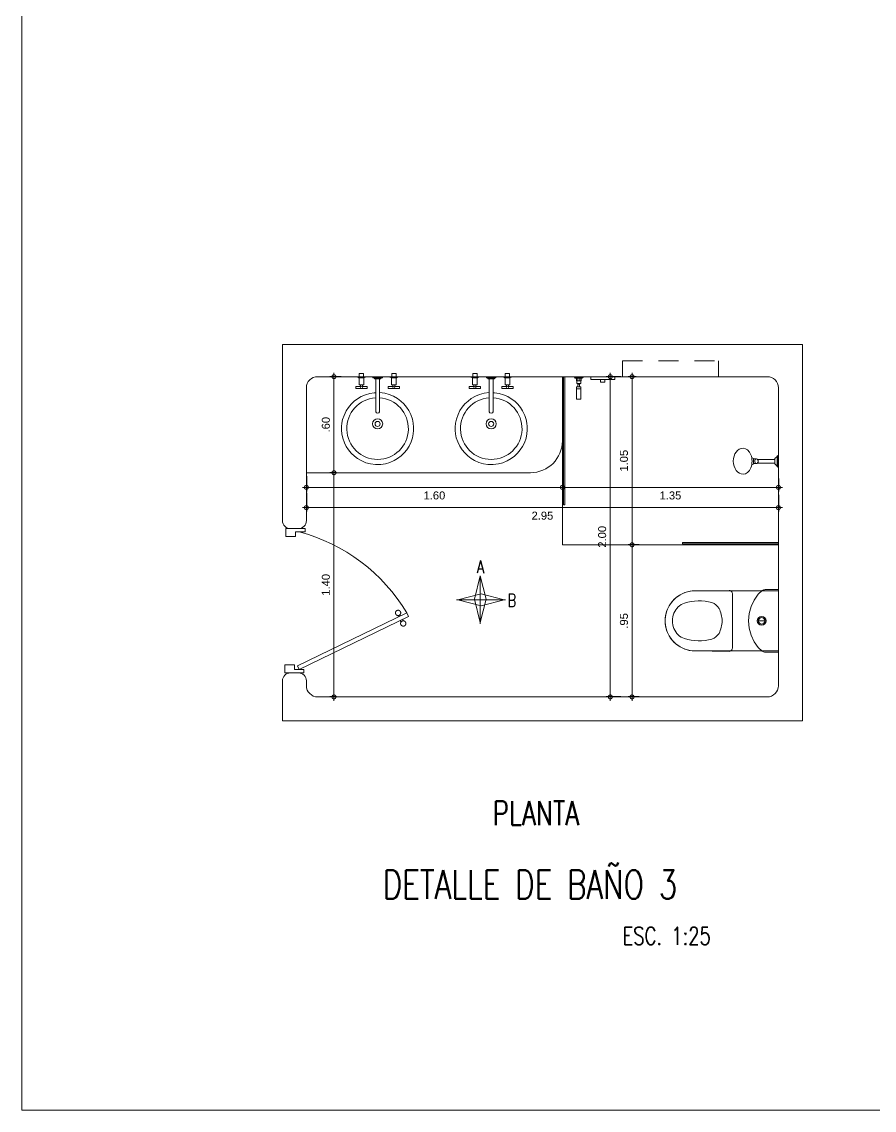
# Model space of a CAD drawing. Header units: metres. Extents: x 113 to 2416, y -346 to 476.
# Drawn here: x 283.13 to 288.46, y -166.51 to -159.71 of the extents above; entities that cross this region are included whole.
import ezdxf

# ---------------------------------------------------------------- set-up
doc = ezdxf.new("R2010")
doc.units = ezdxf.units.M
doc.header["$PDMODE"] = 34
for name, pattern in [('0', [0]), ('CONTINU', [0]), ('HIDDEN2', [0.1875, 0.125, -0.0625])]:
    doc.linetypes.add(name, pattern=pattern)
doc.layers.get('0').update_dxf_attribs({"color": 250, "linetype": '0', "lineweight": 20})
doc.layers.get('Defpoints').update_dxf_attribs({"color": 6})
for name, color, linetype, lineweight in [('A-DOOR', 35, 'Continuous', 5), ('A-WALL', 250, 'Continuous', 20), ('baños', 140, 'Continuous', 0), ('DIMENSIONES', 5, 'Continuous', 5), ('textos', 7, 'Continuous', 0)]:
    doc.layers.add(name, color=color, linetype=linetype, lineweight=lineweight)
doc.styles.add('Arch-Dim', font='romans.shx', dxfattribs={"width": 0.75})
doc.styles.add('ESC25-2mm', font='arial.ttf', dxfattribs={"height": 0.05})
doc.styles.get("Standard").update_dxf_attribs({"font": 'arial.ttf', "height": 0.1875})
doc.dimstyles.new('DIMS25', dxfattribs={"dimtxt": 0.05, "dimasz": 0.05, "dimexe": 0.025, "dimexo": 0.025, "dimgap": 0.025, "dimtad": 2, "dimzin": 4, "dimdsep": 46, "dimtxsty": 'ESC25-2mm', "dimblk": 'DOTSMALL', "dimcen": 0.025, "dimdle": 0.025, "dimclrd": 256, "dimclre": 256, "dimclrt": 1, "dimadec": 0, "dimazin": 0, "dimtfac": 1, "dimtix": 1, "dimtmove": 2, "dimatfit": 3, "dimfxl": 1, "dimtolj": 1, "dimtzin": 0, "dimlwd": -1, "dimarcsym": 0})

# ---------------------------------------------------------------- blocks, each defined once
blk = doc.blocks.new('P90')
at = {"layer": 'A-DOOR'}
for p, q in [((-0.0476, -0.8576), (0.6364, -0.5264)), ((0.5843, -0.5517), (0.58, -0.5427)), ((0.5992, -0.5445), (0.5949, -0.5355)), ((0.6473, -0.5489), (0.6364, -0.5264)), ((-0.0368, -0.88), (0.6473, -0.5489)), ((0.5952, -0.5741), (0.5995, -0.5831)), ((0.6101, -0.5669), (0.6144, -0.5759)), ((-0.0368, -0.88), (-0.0476, -0.8576))]:
    blk.add_line(p, q, dxfattribs=at)
for points in [[(-0.06, -0.02), (-0.06, -0.05), (-0.12, -0.05), (-0.12, 0), (0, 0), (0, -0.02)], [(-0.0668, -0.88), (-0.0668, -0.85), (-0.1268, -0.85), (-0.1268, -0.9), (-0.0068, -0.9), (-0.0068, -0.88)]]:
    blk.add_lwpolyline(points, close=True, dxfattribs=at)
blk.add_arc((-0.3259, -1.105), 1.1228, 31.0139, 75.07969, dxfattribs=at)
for points in [[(0.5812, -0.5096), (0.5857, -0.5096), (0.5933, -0.5141), (0.5977, -0.5218), (0.5977, -0.5306), (0.5933, -0.5383), (0.5856, -0.5427), (0.5767, -0.5427), (0.5691, -0.5383), (0.5647, -0.5306), (0.5647, -0.5217), (0.5691, -0.514), (0.5768, -0.5096), (0.5812, -0.5096)], [(0.6133, -0.5758), (0.6177, -0.5758), (0.6254, -0.5803), (0.6298, -0.5879), (0.6298, -0.5968), (0.6253, -0.6045), (0.6176, -0.6089), (0.6088, -0.6089), (0.6011, -0.6044), (0.5967, -0.5967), (0.5967, -0.5879), (0.6011, -0.5802), (0.6088, -0.5758), (0.6133, -0.5758)]]:
    blk.add_open_spline(points, degree=2, dxfattribs=at)
blk = doc.blocks.new('Caroma_ToiletSuites')
at = {"layer": 'baños'}
for p, q in [((-94, 682.8), (-120.8, 664)), ((-64.3, 696.7), (-94, 682.8)), ((-32.6, 705.1), (-64.3, 696.7)), ((0, 708), (-32.6, 705.1)), ((32.6, 705.1), (0, 708)), ((64.3, 696.7), (32.6, 705.1)), ((94, 682.8), (64.3, 696.7)), ((120.8, 664), (94, 682.8)), ((-162.8, 614), (-176.7, 584.3)), ((-144, 640.8), (-162.8, 614)), ((-120.8, 664), (-144, 640.8)), ((144, 640.8), (120.8, 664)), ((162.8, 614), (144, 640.8)), ((176.7, 584.3), (162.8, 614)), ((-185.1, 552.6), (-188, 520)), ((-176.7, 584.3), (-185.1, 552.6)), ((185.1, 552.6), (176.7, 584.3)), ((188, 520), (185.1, 552.6)), ((-188, 520), (-190.5, 308)), ((-188, 0), (-188, 520)), ((188, 520), (188, 0)), ((190.5, 308), (188, 520)), ((-190.5, 308), (-190.2, 304.5)), ((-190.2, 304.5), (-189.3, 301.2)), ((-189.3, 301.2), (-187.8, 298)), ((-187.8, 298), (-185.8, 295.1)), ((-185.8, 295.1), (-183.4, 292.7)), ((-183.4, 292.7), (-180.5, 290.7)), ((-180.5, 290.7), (-177.3, 289.2)), ((-177.3, 289.2), (-174, 288.3)), ((-174, 288.3), (-170.5, 288)), ((-170.5, 288), (170.5, 288)), ((170.5, 288), (174, 288.3)), ((174, 288.3), (177.3, 289.2)), ((177.3, 289.2), (180.5, 290.7)), ((180.5, 290.7), (183.4, 292.7)), ((183.4, 292.7), (185.8, 295.1)), ((185.8, 295.1), (187.8, 298)), ((187.8, 298), (189.3, 301.2)), ((189.3, 301.2), (190.2, 304.5)), ((190.2, 304.5), (190.5, 308)), ((-130, 152.2), (-167.1, 126.2)), ((-88.9, 171.3), (-130, 152.2)), ((-45.1, 183.1), (-88.9, 171.3)), ((0, 187), (-45.1, 183.1)), ((45.1, 183.1), (0, 187)), ((88.9, 171.3), (45.1, 183.1)), ((130, 152.2), (88.9, 171.3)), ((167.1, 126.2), (130, 152.2)), ((-194.6, 88.2), (-195, 83.5)), ((-195, 83.5), (-195, 0)), ((-193.4, 92.7), (-194.6, 88.2)), ((-191.4, 97), (-193.4, 92.7)), ((-188.7, 100.9), (-191.4, 97)), ((-167.1, 126.2), (-188.7, 100.9)), ((0, 85), (0, 125)), ((188.7, 100.9), (167.1, 126.2)), ((191.4, 97), (188.7, 100.9)), ((193.4, 92.7), (191.4, 97)), ((194.6, 88.2), (193.4, 92.7)), ((195, 83.5), (194.6, 88.2)), ((195, 0), (195, 83.5)), ((-195, 0), (195, 0)), ((188, 0), (-188, 0))]:
    blk.add_line(p, q, dxfattribs=at)
for centre, radius, start, end in [((0, 520), 188, 0, 180), ((-18.8, 556.1), 97.6, 134.33725, 160.9897), ((-2.7, 547.4), 115.2, 88.65652, 137.04039), ((2.7, 547.4), 115.2, 42.9609, 91.34146), ((18.8, 556.1), 97.6, 19.00998, 45.66427), ((183, 496.7), 307.9, 162.77131, 195.21432), ((-183, 496.7), 307.9, 344.7852, 17.22859), ((-36.1, 442.4), 82.4, 198.76304, 239.35819), ((36.1, 442.4), 82.4, 300.64117, 341.23514), ((2.9, 529.9), 177.9, 242.91598, 269.06591), ((-2.9, 529.9), 177.9, 270.93391, 297.08355), ((0, 105), 27.5, 0, 180), ((0, 105), 27.5, 180, 0), ((0, 105), 21, 0, 180), ((0, 105), 21, 180, 0), ((0, 105), 20, 0, 180), ((0, 105), 20, 180, 0)]:
    blk.add_arc(centre, radius, start, end, dxfattribs=at)
blk = doc.blocks.new('_DotSmall')
at = {"color": 0, "linetype": 'ByBlock', "lineweight": 13, "const_width": 0.5}
blk.add_lwpolyline([(-0.0625, 0, 1), (0.0625, 0, 1)], format="xyb", close=True, dxfattribs=at)
blk = doc.blocks.new('*D383')
at = {"layer": 'Defpoints', "color": 0, "transparency": 16777216}
for p in [(287.0137, -162.9747), (286.9442, -163.9247), (287.0137, -163.9247)]:
    blk.add_point(p, dxfattribs=at)
at = {"layer": 'DIMENSIONES', "transparency": 16777216}
blk.add_line((286.9442, -162.9497), (286.9442, -163.9497), dxfattribs=at)
at = {"layer": 'DIMENSIONES', "lineweight": -2, "transparency": 16777216}
for p, q in [((286.9887, -162.9747), (286.9192, -162.9747)), ((286.9887, -163.9247), (286.9192, -163.9247))]:
    blk.add_line(p, q, dxfattribs=at)
at = {"layer": 'DIMENSIONES', "transparency": 16777216, "xscale": 0.05, "yscale": 0.05, "zscale": 0.05}
for p, rotation in [((286.9442, -162.9747), 90), ((286.9442, -163.9247), 270)]:
    blk.add_blockref('_DotSmall', p, dxfattribs=dict(at, rotation=rotation))
at = {"layer": 'DIMENSIONES', "color": 5, "transparency": 16777216, "insert": (286.8937, -163.4497), "char_height": 0.05, "attachment_point": 5, "rotation": 90, "style": 'ESC25-2mm'}
blk.add_mtext('\\A1;.95', dxfattribs=at)
blk = doc.blocks.new('*D384')
at = {"layer": 'Defpoints', "color": 0, "transparency": 16777216}
for p in [(286.5091, -162.4928), (287.8591, -162.5362), (287.8591, -162.6161)]:
    blk.add_point(p, dxfattribs=at)
at = {"layer": 'DIMENSIONES', "lineweight": -2, "transparency": 16777216}
for p, q in [((286.5091, -162.5178), (286.5091, -162.6411)), ((287.8591, -162.5612), (287.8591, -162.6411))]:
    blk.add_line(p, q, dxfattribs=at)
at = {"layer": 'DIMENSIONES', "transparency": 16777216}
blk.add_line((286.4841, -162.6161), (287.8841, -162.6161), dxfattribs=at)
at = {"layer": 'DIMENSIONES', "transparency": 16777216, "xscale": 0.05, "yscale": 0.05, "zscale": 0.05, "rotation": 180}
blk.add_blockref('_DotSmall', (286.5091, -162.6161), dxfattribs=at)
at = {"layer": 'DIMENSIONES', "transparency": 16777216, "xscale": 0.05, "yscale": 0.05, "zscale": 0.05}
blk.add_blockref('_DotSmall', (287.8591, -162.6161), dxfattribs=at)
at = {"layer": 'DIMENSIONES', "color": 5, "transparency": 16777216, "insert": (287.1841, -162.6667), "char_height": 0.05, "attachment_point": 5, "style": 'ESC25-2mm'}
blk.add_mtext('\\A1;1.35', dxfattribs=at)
blk = doc.blocks.new('A$Ccb23abde')
at = {"layer": 'baños'}
for p, q in [((0.06, 0.2282), (0.01, 0.2282)), ((0.01, 0.2282), (0.01, 0.2247)), ((0.01, 0.2247), (0.0175, 0.2247)), ((0.0175, 0.2247), (0.0175, 0.2212)), ((0.0525, 0.2247), (0.0175, 0.2247)), ((0.0175, 0.2212), (0.02, 0.2212)), ((0.02, 0.2212), (0.02, 0.1782)), ((0.02, 0.2212), (0.05, 0.2212)), ((0.0485, 0.2482), (0.0215, 0.2482)), ((0.0215, 0.2482), (0.0215, 0.2282)), ((0.0215, 0.2282), (0.0485, 0.2282)), ((0.0485, 0.2282), (0.0485, 0.2482)), ((0.05, 0.1782), (0.05, 0.2212)), ((0.05, 0.2212), (0.0525, 0.2212)), ((0.0525, 0.2212), (0.0525, 0.2247)), ((0.0525, 0.2247), (0.06, 0.2247)), ((0.06, 0.2247), (0.06, 0.2282)), ((0.1665, 0.2282), (0.1065, 0.2282)), ((0.1065, 0.2282), (0.1065, 0.2212)), ((0.1065, 0.2212), (0.1665, 0.2212)), ((0.1565, 0.2212), (0.1165, 0.2212)), ((0.1165, 0.2212), (0.1165, 0.2142)), ((0.1165, 0.2142), (0.1565, 0.2142)), ((0.1485, 0.2142), (0.1245, 0.2142)), ((0.1245, 0.2142), (0.1245, 0.0091)), ((0.1485, 0.0091), (0.1485, 0.2142)), ((0.1565, 0.2142), (0.1565, 0.2212)), ((0.1665, 0.2212), (0.1665, 0.2282)), ((0.213, 0.2282), (0.263, 0.2282)), ((0.213, 0.2247), (0.213, 0.2282)), ((0.2205, 0.2247), (0.213, 0.2247)), ((0.2205, 0.2212), (0.2205, 0.2247)), ((0.2205, 0.2247), (0.2555, 0.2247)), ((0.223, 0.2212), (0.2205, 0.2212)), ((0.223, 0.1782), (0.223, 0.2212)), ((0.253, 0.2212), (0.223, 0.2212)), ((0.2515, 0.2482), (0.2245, 0.2482)), ((0.2245, 0.2482), (0.2245, 0.2282)), ((0.2245, 0.2282), (0.2515, 0.2282)), ((0.2515, 0.2282), (0.2515, 0.2482)), ((0.253, 0.2212), (0.253, 0.1782)), ((0.2555, 0.2212), (0.253, 0.2212)), ((0.2555, 0.2247), (0.2555, 0.2212)), ((0.263, 0.2247), (0.2555, 0.2247)), ((0.263, 0.2282), (0.263, 0.2247)), ((0.0285, 0.1672), (0, 0.1672)), ((0, 0.1672), (0, 0.1542)), ((0, 0.1542), (0.07, 0.1542)), ((0.02, 0.1782), (0.0285, 0.1782)), ((0.0285, 0.1782), (0.0285, 0.1672)), ((0.0285, 0.1782), (0.0415, 0.1782)), ((0.0285, 0.1672), (0.0304, 0.1653)), ((0.0415, 0.1672), (0.0396, 0.1653)), ((0.0415, 0.1672), (0.0415, 0.1782)), ((0.0415, 0.1782), (0.05, 0.1782)), ((0.07, 0.1672), (0.0415, 0.1672)), ((0.07, 0.1542), (0.07, 0.1672)), ((0.203, 0.1672), (0.2315, 0.1672)), ((0.203, 0.1542), (0.203, 0.1672)), ((0.273, 0.1542), (0.203, 0.1542)), ((0.2315, 0.1782), (0.223, 0.1782)), ((0.2315, 0.1672), (0.2315, 0.1782)), ((0.2445, 0.1782), (0.2315, 0.1782)), ((0.2315, 0.1672), (0.2334, 0.1653)), ((0.2445, 0.1672), (0.2426, 0.1653)), ((0.2445, 0.1782), (0.2445, 0.1672)), ((0.253, 0.1782), (0.2445, 0.1782)), ((0.2445, 0.1672), (0.273, 0.1672)), ((0.273, 0.1672), (0.273, 0.1542))]:
    blk.add_line(p, q, dxfattribs=at)
for centre, major_axis, start_param, end_param in [((0.035, 0.1607), (0.0046, 0.0046), 5.497787, 11.780972), ((0.238, 0.1607), (-0.0046, 0.0046), 3.926991, 10.210176), ((0.1365, 0.0125), (-0.00881, 0.00881), 1.057396, 3.654969)]:
    blk.add_ellipse(centre, major_axis=major_axis, ratio=1, start_param=start_param, end_param=end_param, dxfattribs=at)
blk = doc.blocks.new('*D385')
at = {"layer": 'Defpoints', "color": 0, "transparency": 16777216}
for p in [(284.9091, -162.521), (286.5091, -162.4928), (286.5091, -162.6161)]:
    blk.add_point(p, dxfattribs=at)
at = {"layer": 'DIMENSIONES', "lineweight": -2, "transparency": 16777216}
for p, q in [((286.5091, -162.5178), (286.5091, -162.6411)), ((284.9091, -162.546), (284.9091, -162.6411))]:
    blk.add_line(p, q, dxfattribs=at)
at = {"layer": 'DIMENSIONES', "transparency": 16777216}
blk.add_line((284.8841, -162.6161), (286.5341, -162.6161), dxfattribs=at)
at = {"layer": 'DIMENSIONES', "transparency": 16777216, "xscale": 0.05, "yscale": 0.05, "zscale": 0.05, "rotation": 180}
blk.add_blockref('_DotSmall', (284.9091, -162.6161), dxfattribs=at)
at = {"layer": 'DIMENSIONES', "transparency": 16777216, "xscale": 0.05, "yscale": 0.05, "zscale": 0.05}
blk.add_blockref('_DotSmall', (286.5091, -162.6161), dxfattribs=at)
at = {"layer": 'DIMENSIONES', "color": 5, "transparency": 16777216, "insert": (285.7091, -162.6667), "char_height": 0.05, "attachment_point": 5, "style": 'ESC25-2mm'}
blk.add_mtext('\\A1;1.60', dxfattribs=at)
blk = doc.blocks.new('*D386')
at = {"layer": 'Defpoints', "color": 0, "transparency": 16777216}
for p in [(286.9947, -161.9247), (286.9442, -162.9747), (286.9752, -162.9747)]:
    blk.add_point(p, dxfattribs=at)
at = {"layer": 'DIMENSIONES', "lineweight": -2, "transparency": 16777216}
for p, q in [((286.9697, -161.9247), (286.9192, -161.9247)), ((286.9502, -162.9747), (286.9192, -162.9747))]:
    blk.add_line(p, q, dxfattribs=at)
at = {"layer": 'DIMENSIONES', "transparency": 16777216}
blk.add_line((286.9442, -161.8997), (286.9442, -162.9997), dxfattribs=at)
at = {"layer": 'DIMENSIONES', "transparency": 16777216, "xscale": 0.05, "yscale": 0.05, "zscale": 0.05}
for p, rotation in [((286.9442, -161.9247), 90), ((286.9442, -162.9747), 270)]:
    blk.add_blockref('_DotSmall', p, dxfattribs=dict(at, rotation=rotation))
at = {"layer": 'DIMENSIONES', "color": 5, "transparency": 16777216, "insert": (286.8937, -162.4497), "char_height": 0.05, "attachment_point": 5, "rotation": 90, "style": 'ESC25-2mm'}
blk.add_mtext('\\A1;1.05', dxfattribs=at)
blk = doc.blocks.new('*D387')
at = {"layer": 'Defpoints', "color": 0, "transparency": 16777216}
for p in [(284.9091, -162.6249), (287.8591, -162.638), (287.8591, -162.7425)]:
    blk.add_point(p, dxfattribs=at)
at = {"layer": 'DIMENSIONES', "lineweight": -2, "transparency": 16777216}
for p, q in [((284.9091, -162.6499), (284.9091, -162.7675)), ((287.8591, -162.663), (287.8591, -162.7675))]:
    blk.add_line(p, q, dxfattribs=at)
at = {"layer": 'DIMENSIONES', "transparency": 16777216}
blk.add_line((284.8841, -162.7425), (287.8841, -162.7425), dxfattribs=at)
at = {"layer": 'DIMENSIONES', "transparency": 16777216, "xscale": 0.05, "yscale": 0.05, "zscale": 0.05, "rotation": 180}
blk.add_blockref('_DotSmall', (284.9091, -162.7425), dxfattribs=at)
at = {"layer": 'DIMENSIONES', "transparency": 16777216, "xscale": 0.05, "yscale": 0.05, "zscale": 0.05}
blk.add_blockref('_DotSmall', (287.8591, -162.7425), dxfattribs=at)
at = {"layer": 'DIMENSIONES', "color": 5, "transparency": 16777216, "insert": (286.3841, -162.793), "char_height": 0.05, "attachment_point": 5, "style": 'ESC25-2mm'}
blk.add_mtext('\\A1;2.95', dxfattribs=at)
blk = doc.blocks.new('*D388')
at = {"layer": 'Defpoints', "color": 0, "transparency": 16777216}
for p in [(285.1514, -161.9247), (285.0812, -162.5247), (285.1054, -162.5247)]:
    blk.add_point(p, dxfattribs=at)
at = {"layer": 'DIMENSIONES', "lineweight": -2, "transparency": 16777216}
for p, q in [((285.1264, -161.9247), (285.0562, -161.9247)), ((285.0804, -162.5247), (285.0562, -162.5247))]:
    blk.add_line(p, q, dxfattribs=at)
at = {"layer": 'DIMENSIONES', "transparency": 16777216}
blk.add_line((285.0812, -161.8997), (285.0812, -162.5497), dxfattribs=at)
at = {"layer": 'DIMENSIONES', "transparency": 16777216, "xscale": 0.05, "yscale": 0.05, "zscale": 0.05}
for p, rotation in [((285.0812, -161.9247), 90), ((285.0812, -162.5247), 270)]:
    blk.add_blockref('_DotSmall', p, dxfattribs=dict(at, rotation=rotation))
at = {"layer": 'DIMENSIONES', "color": 5, "transparency": 16777216, "insert": (285.0307, -162.2247), "char_height": 0.05, "attachment_point": 5, "rotation": 90, "style": 'ESC25-2mm'}
blk.add_mtext('\\A1;.60', dxfattribs=at)
blk = doc.blocks.new('*D389')
at = {"layer": 'Defpoints', "color": 0, "transparency": 16777216}
for p in [(286.8999, -161.9247), (286.8081, -163.9247), (286.8999, -163.9247)]:
    blk.add_point(p, dxfattribs=at)
at = {"layer": 'DIMENSIONES', "lineweight": -2, "transparency": 16777216}
for p, q in [((286.8749, -161.9247), (286.7831, -161.9247)), ((286.8749, -163.9247), (286.7831, -163.9247))]:
    blk.add_line(p, q, dxfattribs=at)
at = {"layer": 'DIMENSIONES', "transparency": 16777216}
blk.add_line((286.8081, -161.8997), (286.8081, -163.9497), dxfattribs=at)
at = {"layer": 'DIMENSIONES', "transparency": 16777216, "xscale": 0.05, "yscale": 0.05, "zscale": 0.05}
for p, rotation in [((286.8081, -161.9247), 90), ((286.8081, -163.9247), 270)]:
    blk.add_blockref('_DotSmall', p, dxfattribs=dict(at, rotation=rotation))
at = {"layer": 'DIMENSIONES', "color": 5, "transparency": 16777216, "insert": (286.7575, -162.9247), "char_height": 0.05, "attachment_point": 5, "rotation": 90, "style": 'ESC25-2mm'}
blk.add_mtext('\\A1;2.00', dxfattribs=at)
blk = doc.blocks.new('A$C013342c3')
at = {"layer": 'baños', "linetype": 'Continuous'}
for p, q in [((0.1327, 0.0959, -0.0887), (0.1145, 0.106, -0.1376)), ((0.1447, 0.0959, -0.0497), (0.127, 0.0959, -0.0497)), ((0.127, 0.0959, -0.0497), (0.127, 0.0667, -0.0497)), ((0.2591, 0.0932, -0.0114), (0.1506, 0.0931, -0.0549)), ((0.2591, 0.0693, -0.0114), (0.1506, 0.0694, -0.0549)), ((0.2592, 0.0984, -1.0732), (0.2591, 0.0932, -0.0114)), ((0.2591, 0.0932, -0.0114), (0.2591, 0.0693, -0.0113)), ((0.2592, 0.0642, -1.0732), (0.2591, 0.0693, -0.0114)), ((0.2731, 0.1112), (0.2592, 0.0984, -1.0732)), ((0.2775, 0.1152), (0.2731, 0.1152)), ((0.2731, 0.1152), (0.2731, 0.1112)), ((0.2731, 0.0513), (0.2731, 0.1112)), ((0.2821, 0.1176), (0.2775, 0.1176)), ((0.2775, 0.1176), (0.2775, 0.1152)), ((0.2775, 0.1152), (0.2775, 0.0473)), ((0.2821, 0.1163), (0.2821, 0.1176)), ((0.2821, 0.0462), (0.2821, 0.1163)), ((0.1305, 0.0667, -0.0849), (0.1145, 0.0578, -0.1376)), ((0.127, 0.0667, -0.0497), (0.1446, 0.0667, -0.0497)), ((0.2731, 0.0513), (0.2592, 0.0642, -1.0732)), ((0.2731, 0.0473), (0.2731, 0.0513)), ((0.2775, 0.0473), (0.2731, 0.0473)), ((0.2775, 0.0449), (0.2775, 0.0473)), ((0.2821, 0.0449), (0.2775, 0.0449)), ((0.2821, 0.0462), (0.2821, 0.0449))]:
    blk.add_line(p, q, dxfattribs=at)
for ratio, start_param, end_param in [(0.757088, 3.141593, 6.283185), (0.681889, 0, 3.141593)]:
    blk.add_ellipse((0.0615, 0.0812, -0.1376), major_axis=(-0.0002, -0.0812), ratio=ratio, start_param=start_param, end_param=end_param, dxfattribs=at)
blk.add_ellipse((0.1447, 0.0813, -0.0497), major_axis=(0, -0.0146), ratio=0.718224, dxfattribs=at)
blk = doc.blocks.new('A$C0ed3e1a4')
at = {"layer": 'baños'}
for p, q in [((0.0645, 0.0432), (0.0645, 0.0157)), ((0.0941, 0.0346), (0.0772, 0.0346)), ((0.0941, 0.0243), (0.0772, 0.0243)), ((0.0968, 0.0175), (0.0968, 0.0413)), ((0.0968, 0.0413), (0.1137, 0.0413)), ((0.0968, 0.0175), (0.1137, 0.0175)), ((0.1137, 0.0413), (0.1137, 0.0294)), ((0.1137, 0.0354), (0.1294, 0.0354)), ((0.1137, 0.0175), (0.1137, 0.0294)), ((0.1137, 0.0235), (0.1294, 0.0235)), ((0.1294, 0.0435), (0.1148, 0.0435)), ((0.1294, 0.0154), (0.1148, 0.0154)), ((0.1294, 0.051), (0.1294, 0.0295)), ((0.1294, 0.008), (0.1294, 0.0295)), ((0.1356, 0.0022), (0.1356, 0.0568)), ((0.1396, 0.059), (0.1368, 0.059)), ((0.1396, 0), (0.1368, 0)), ((0.1396, 0.059), (0.1396, 0))]:
    blk.add_line(p, q, dxfattribs=at)
blk.add_lwpolyline([(0.0772, 0.0432), (0, 0.0432), (0, 0.0157), (0.0772, 0.0157)], close=True, dxfattribs=at)
for centre, radius, start, end in [((0.1027, 0.0294), 0.01, 125.7762, 234.2238), ((0.1193, 0.0397), 0.00586, 140.07929, 164.09241), ((0.1193, 0.0191), 0.00586, 195.90759, 219.92071), ((0.1416, 0.0445), 0.0138, 115.78965, 151.65642), ((0.1416, 0.0145), 0.0138, 208.34358, 244.21035), ((0.138, 0.0569), 0.00241, 117.91788, 181.97177), ((0.138, 0.0021), 0.00241, 178.02823, 242.08212)]:
    blk.add_arc(centre, radius, start, end, dxfattribs=at)
blk = doc.blocks.new('*D403')
at = {"layer": 'Defpoints', "color": 0, "transparency": 16777216}
for p in [(285.1229, -162.5247), (285.0812, -163.9247), (285.1229, -163.9247)]:
    blk.add_point(p, dxfattribs=at)
at = {"layer": 'DIMENSIONES', "lineweight": -2, "transparency": 16777216}
for p, q in [((285.0979, -162.5247), (285.0562, -162.5247)), ((285.0979, -163.9247), (285.0562, -163.9247))]:
    blk.add_line(p, q, dxfattribs=at)
at = {"layer": 'DIMENSIONES', "transparency": 16777216}
blk.add_line((285.0812, -162.4997), (285.0812, -163.9497), dxfattribs=at)
at = {"layer": 'DIMENSIONES', "transparency": 16777216, "xscale": 0.05, "yscale": 0.05, "zscale": 0.05}
for p, rotation in [((285.0812, -162.5247), 90), ((285.0812, -163.9247), 270)]:
    blk.add_blockref('_DotSmall', p, dxfattribs=dict(at, rotation=rotation))
at = {"layer": 'DIMENSIONES', "color": 5, "transparency": 16777216, "insert": (285.0307, -163.2247), "char_height": 0.05, "attachment_point": 5, "rotation": 90, "style": 'ESC25-2mm'}
blk.add_mtext('\\A1;1.40', dxfattribs=at)

msp = doc.modelspace()

# ---------------------------------------------------------------- linework, layer by layer
at = {"layer": 'A-WALL'}
for p, q in [((284.7591, -161.7247), (284.7591, -162.8238)), ((284.7591, -161.7247), (288.0091, -161.7247)), ((288.0091, -161.7247), (288.0091, -164.0747)), ((284.9791, -161.9247), (287.7891, -161.9247)), ((284.9091, -161.9938), (284.9091, -162.8238)), ((287.8591, -161.9947), (287.8591, -163.8547)), ((284.8091, -162.8738), (284.8591, -162.8738)), ((284.7591, -163.8247), (284.7591, -164.0747)), ((284.8091, -163.7747), (284.8591, -163.7747)), ((284.9091, -163.8247), (284.9091, -163.8547)), ((284.9791, -163.9247), (287.7891, -163.9247)), ((284.7591, -164.0747), (288.0091, -164.0747))]:
    msp.add_line(p, q, dxfattribs=at)
at = {"layer": 'A-WALL', "linetype": 'HIDDEN2'}
for p, q in [((286.8841, -161.8247), (287.4841, -161.8247)), ((286.8841, -161.8247), (286.8841, -161.9247)), ((287.4841, -161.8247), (287.4841, -161.9247))]:
    msp.add_line(p, q, dxfattribs=at)
at = {"layer": 'A-WALL'}
for centre, radius, start, end in [((284.9791, -161.9947), 0.07, 90, 180), ((287.7891, -161.9947), 0.07, 0, 90), ((284.8091, -162.8238), 0.05, 180, 270), ((284.8591, -162.8238), 0.05, 270, 360), ((284.8091, -163.8247), 0.05, 90, 180), ((284.8591, -163.8247), 0.05, 360, 90), ((284.9791, -163.8547), 0.07, 180, 270), ((287.7891, -163.8547), 0.07, 270, 0)]:
    msp.add_arc(centre, radius, start, end, dxfattribs=at)
at = {"layer": 'baños'}
for p, q in [((286.5091, -162.9747), (286.5091, -161.9247)), ((284.9091, -162.5247), (286.3091, -162.5247)), ((286.5091, -162.9747), (287.8591, -162.9747))]:
    msp.add_line(p, q, dxfattribs=at)
for points in [[(286.516, -161.9247), (286.516, -162.7247), (286.5238, -162.7247), (286.5238, -161.9247)], [(286.6862, -161.9247), (286.6862, -161.9421), (286.8362, -161.9421), (286.8362, -161.9247)], [(286.7478, -161.9421), (286.7478, -161.9579), (286.7746, -161.9579), (286.7746, -161.9421)], [(287.8591, -162.9602), (287.2591, -162.9602), (287.2591, -162.9679), (287.8591, -162.9679)]]:
    msp.add_lwpolyline(points, close=True, dxfattribs=at)
for points in [[(285.3424, -162.0247), (285.3332, -162.0249), (285.3049, -162.0292), (285.2775, -162.0372), (285.2504, -162.049), (285.229, -162.0621), (285.207, -162.0784), (285.188, -162.0969), (285.1716, -162.1162), (285.1576, -162.1387), (285.1445, -162.1665), (285.1357, -162.1915), (285.1312, -162.2155), (285.1293, -162.2368), (285.1289, -162.2581), (285.1308, -162.2825), (285.1368, -162.3083), (285.1469, -162.3374), (285.1583, -162.3613), (285.1725, -162.3821), (285.1894, -162.4026), (285.2096, -162.4212), (285.2294, -162.4365), (285.2551, -162.4512), (285.2815, -162.4621), (285.3091, -162.4694), (285.3418, -162.4736), (285.3748, -162.473), (285.4031, -162.4687), (285.4305, -162.4607), (285.4576, -162.4489), (285.479, -162.4358), (285.5011, -162.4195), (285.5201, -162.401), (285.5365, -162.3817), (285.5504, -162.3592), (285.5635, -162.3314), (285.5723, -162.3064), (285.5768, -162.2824), (285.5787, -162.2611), (285.5791, -162.2398), (285.5772, -162.2154), (285.5712, -162.1896), (285.5611, -162.1605), (285.5497, -162.1366), (285.5355, -162.1158), (285.5186, -162.0953), (285.4984, -162.0767), (285.4786, -162.0614), (285.4529, -162.0467), (285.4265, -162.0358), (285.3989, -162.0285), (285.3664, -162.0243)], [(286.0759, -162.0247), (286.085, -162.0249), (286.1133, -162.0292), (286.1408, -162.0372), (286.1679, -162.049), (286.1892, -162.0621), (286.2113, -162.0784), (286.2303, -162.0969), (286.2467, -162.1162), (286.2606, -162.1387), (286.2738, -162.1665), (286.2825, -162.1915), (286.287, -162.2155), (286.2889, -162.2368), (286.2893, -162.2581), (286.2875, -162.2825), (286.2815, -162.3083), (286.2714, -162.3374), (286.26, -162.3613), (286.2458, -162.3821), (286.2289, -162.4026), (286.2087, -162.4212), (286.1889, -162.4365), (286.1632, -162.4512), (286.1368, -162.4621), (286.1091, -162.4694), (286.0764, -162.4736), (286.0435, -162.473), (286.0152, -162.4687), (285.9877, -162.4607), (285.9606, -162.4489), (285.9393, -162.4358), (285.9172, -162.4195), (285.8982, -162.401), (285.8818, -162.3817), (285.8679, -162.3592), (285.8547, -162.3314), (285.846, -162.3064), (285.8415, -162.2824), (285.8396, -162.2611), (285.8392, -162.2398), (285.841, -162.2154), (285.847, -162.1896), (285.8571, -162.1605), (285.8685, -162.1366), (285.8827, -162.1158), (285.8996, -162.0953), (285.9198, -162.0767), (285.9396, -162.0614), (285.9653, -162.0467), (285.9917, -162.0358), (286.0194, -162.0285), (286.0518, -162.0243)]]:
    msp.add_lwpolyline(points, dxfattribs=at)
for radius in [0.0317, 0.0159]:
    msp.add_circle((285.3544, -162.2197), radius, dxfattribs=at)
at = {"layer": 'baños', "linetype": 'Continuous'}
for radius in [0.0317, 0.0159]:
    msp.add_circle((286.0638, -162.2197), radius, dxfattribs=at)
at = {"layer": 'baños'}
for centre, radius, start, end in [((285.354, -162.249), 0.1925, 93.61431, 86.46522), ((286.0643, -162.249), 0.1925, 93.53478, 86.38569), ((286.3091, -162.3247), 0.2, 270, 0)]:
    msp.add_arc(centre, radius, start, end, dxfattribs=at)
at = {"layer": 'Defpoints', "lineweight": 13}
msp.add_lwpolyline([(283.1304, -152.9098), (301.8964, -152.9098), (301.8964, -166.5062), (283.1304, -166.5062)], close=True, dxfattribs=at)
at = {"layer": 'textos', "lineweight": 13}
for p, q in [((285.996, -163.1694), (285.9588, -163.3143)), ((285.996, -163.1694), (285.9588, -163.3143)), ((285.996, -163.1694), (286.0332, -163.3143)), ((285.996, -163.1694), (285.996, -163.468)), ((285.996, -163.1694), (286.0332, -163.3143)), ((285.8555, -163.3187), (286.0004, -163.2815)), ((285.8555, -163.3187), (286.0004, -163.2815)), ((286.1453, -163.3187), (286.0004, -163.2815)), ((286.1453, -163.3187), (286.0004, -163.2815)), ((286.1453, -163.3187), (285.8466, -163.3187)), ((285.8555, -163.3187), (286.1542, -163.3187)), ((285.8555, -163.3187), (286.0004, -163.3559)), ((285.8555, -163.3187), (286.0004, -163.3559)), ((285.996, -163.4592), (285.9588, -163.3143)), ((285.996, -163.4592), (285.9588, -163.3143)), ((285.996, -163.4592), (286.0332, -163.3143)), ((285.996, -163.4592), (286.0332, -163.3143)), ((286.1453, -163.3187), (286.0004, -163.3559)), ((286.1453, -163.3187), (286.0004, -163.3559))]:
    msp.add_line(p, q, dxfattribs=at)

# ---------------------------------------------------------------- block references
at = {"layer": 'A-DOOR'}
msp.add_blockref('P90', (284.9009, -162.8738), dxfattribs=at)
at = {"layer": 'baños'}
msp.add_blockref('A$Ccb23abde', (285.2179, -162.1529), dxfattribs=at)
at = {"layer": 'baños', "xscale": -1}
msp.add_blockref('A$Ccb23abde', (286.2003, -162.1529), dxfattribs=at)
at = {"layer": 'baños', "rotation": 90}
msp.add_blockref('A$C0ed3e1a4', (286.6407, -162.0643), dxfattribs=at)
at = {"layer": 'baños', "linetype": 'CONTINU', "xscale": -1, "rotation": 180}
msp.add_blockref('A$C013342c3', (287.577, -162.3716), dxfattribs=at)
at = {"layer": 'baños', "xscale": -0.000999999934791, "yscale": 0.000999999934791, "rotation": 90}
msp.add_blockref('Caroma_ToiletSuites', (287.8591, -163.4497), dxfattribs=at)

# ---------------------------------------------------------------- texts
at = {"layer": 'baños', "linetype": 'Continuous'}
for tag, p, s, rotation in [('MODELNUMBER', (285.3544, -162.2195), 'K-5373', 180.00008), ('TRADENAME', (285.3544, -162.2195), 'VOX', 180.00008), ('PRODUCT', (285.3546, -162.2194), 'BATHROOM SINK', 180.00008), ('MATERIAL', (285.3546, -162.2194), 'VITREOUS CHINA', 180.00008), ('MODELNUMBER', (286.064, -162.2195), 'K-5373', 179.99992), ('TRADENAME', (286.064, -162.2195), 'VOX', 179.99992), ('PRODUCT', (286.064, -162.2194), 'BATHROOM SINK', 179.99992), ('MATERIAL', (286.064, -162.2194), 'VITREOUS CHINA', 179.99992)]:
    msp.add_attdef(tag, p, s, height=0.0000254, rotation=rotation, dxfattribs=at)
at = {"layer": 'textos', "lineweight": 13, "char_height": 0.08, "width": 1.189165, "attachment_point": 1, "style": 'Arch-Dim'}
for s, insert in [('\\pxt5.9124,29;A', (285.9732, -163.0725)), ('\\pxt5.9124,29;B', (286.1656, -163.2815))]:
    msp.add_mtext(s, dxfattribs=dict(at, insert=insert))
at = {"layer": 'textos', "lineweight": 13, "attachment_point": 1, "style": 'Arch-Dim'}
for s, insert, char_height in [('PLANTA', (286.0738, -164.5756), 0.15), ('DETALLE DE BAÑO 3', (285.3868, -165.0059), 0.18), ('ESC. 1:25', (286.8848, -165.3623), 0.11)]:
    msp.add_mtext_dynamic_manual_height_columns(s, width=26.65337, gutter_width=15, heights=[0], dxfattribs=dict(at, insert=insert, char_height=char_height))

# ---------------------------------------------------------------- dimensions: what is measured, and where the dimension line sits
at = {"layer": 'DIMENSIONES', "color": 1}
for base, p1, p2, picture, middle in [((285.0812, -162.5247), (285.1514, -161.9247), (285.1054, -162.5247), '*D388', (285.0307, -162.2247)), ((286.8081, -163.9247), (286.8999, -161.9247), (286.8999, -163.9247), '*D389', (286.7575, -162.9247)), ((286.9442, -162.9747), (286.9947, -161.9247), (286.9752, -162.9747), '*D386', (286.8937, -162.4497)), ((285.0812, -163.9247), (285.1229, -162.5247), (285.1229, -163.9247), '*D403', (285.0307, -163.2247)), ((286.9442, -163.9247), (287.0137, -162.9747), (287.0137, -163.9247), '*D383', (286.8937, -163.4497))]:
    dim = msp.add_linear_dim(base=base, p1=p1, p2=p2, angle=90, dimstyle='DIMS25', override={"dimclrt": 5}, dxfattribs=at)
    dim.commit()
    dim.dimension.update_dxf_attribs({"geometry": picture, "text_midpoint": middle})
for base, p1, p2, picture, middle in [((286.5091, -162.6161), (284.9091, -162.521), (286.5091, -162.4928), '*D385', (285.7091, -162.6667)), ((287.8591, -162.6161), (286.5091, -162.4928), (287.8591, -162.5362), '*D384', (287.1841, -162.6667)), ((287.8591, -162.7425), (284.9091, -162.6249), (287.8591, -162.638), '*D387', (286.3841, -162.793))]:
    dim = msp.add_linear_dim(base=base, p1=p1, p2=p2, dimstyle='DIMS25', override={"dimclrt": 5}, dxfattribs=at)
    dim.commit()
    dim.dimension.update_dxf_attribs({"geometry": picture, "text_midpoint": middle})

doc.saveas('drawing.dxf')
